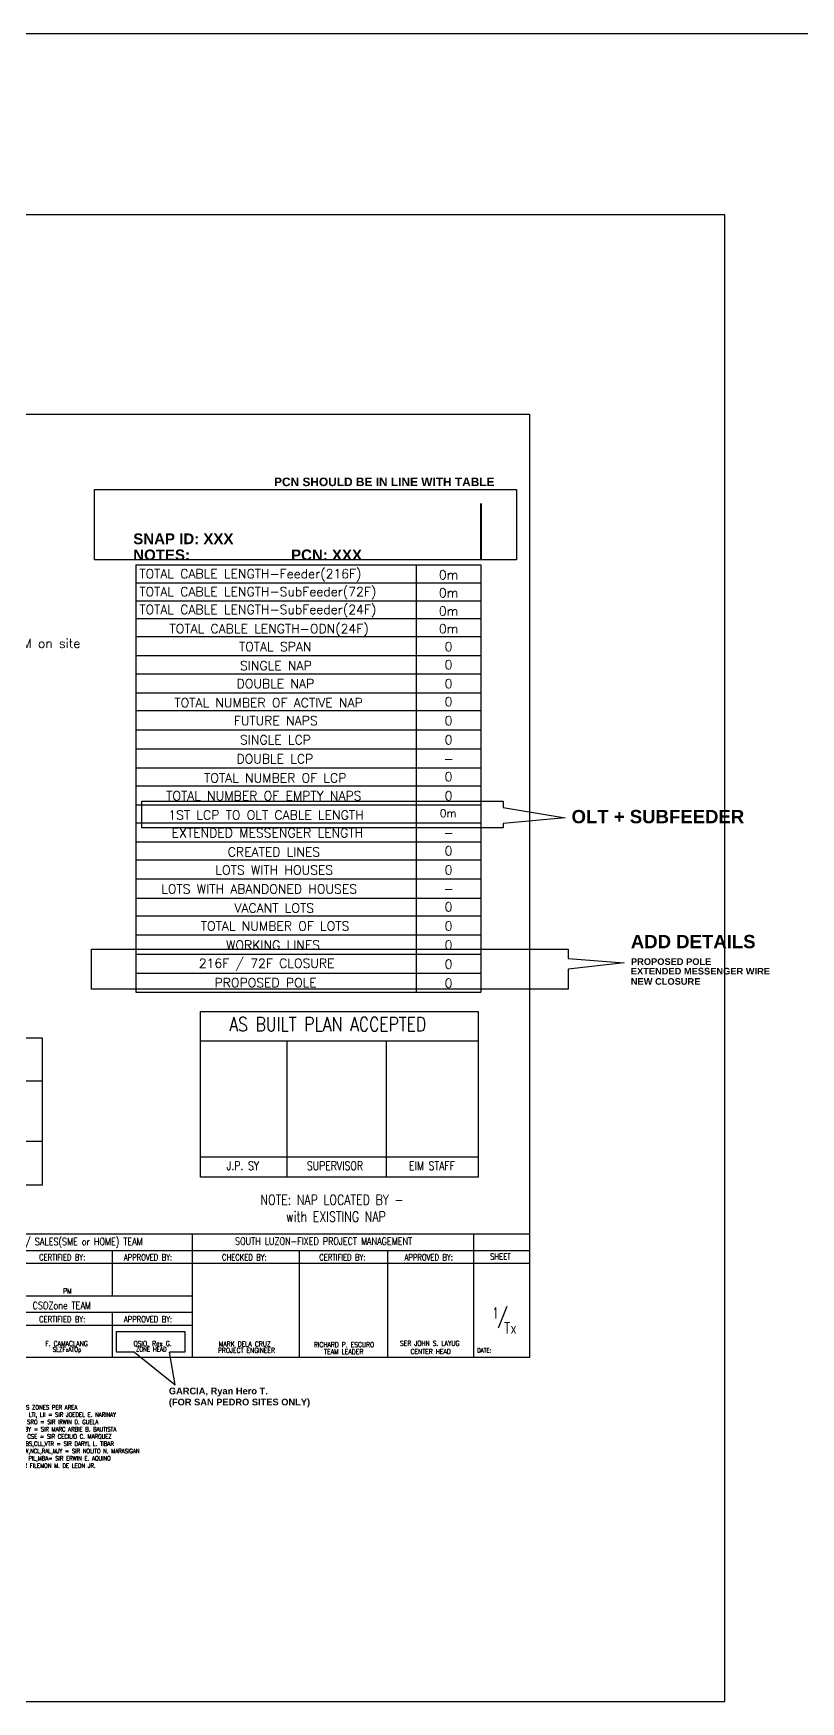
# Model space of a CAD drawing. Extents: x -663610 to -207124, y 70878 to 297551.
# Drawn here: x -261789 to -261192, y 83763 to 85059 of the extents above; entities that cross this region are included whole.
import ezdxf
from ezdxf.enums import TextEntityAlignment as Align

# ---------------------------------------------------------------- set-up
doc = ezdxf.new("R2010")
doc.units = 0
doc.header["$LTSCALE"] = 0.3
doc.layers.get('0').update_dxf_attribs({"linetype": 'CONTINUOUS'})
for name, color, linetype in [('BASEMAP', 7, 'CONTINUOUS'), ('NAP #', 3, 'CONTINUOUS'), ('NAP-F.core used', 1, 'CONTINUOUS'), ('NOTES', 2, 'CONTINUOUS'), ('PAGE (TOTAL)', 7, 'CONTINUOUS'), ('Per page (Grounding)', 7, 'CONTINUOUS'), ('Print', 7, 'CONTINUOUS')]:
    doc.layers.add(name, color=color, linetype=linetype)
doc.styles.add('ROMANS', font='ROMANS.SHX', dxfattribs={"width": 0.8, "height": 2})
doc.styles.add('WMF-Arial Unicode MS0', font='')
doc.styles.get('WMF-Arial Unicode MS0').set_extended_font_data('Arial Unicode MS', bold=True)

# ---------------------------------------------------------------- blocks, each defined once
blk = doc.blocks.new('A$C0CA50FC0')
at = {"layer": 'Per page (Grounding)', "color": 143, "ltscale": 2, "true_color": 0x7aafdf}
blk.add_lwpolyline([(2781.8, 1437.2), (3488.2, 1437.2), (3488.2, 661.2)], dxfattribs=at)
blk.add_lwpolyline([(145.1, 141.1), (3343, 141.1), (3343, 1296.1), (145.1, 1296.1)], close=True, dxfattribs=at)
blk = doc.blocks.new('A$C4B406A91')
at = {"layer": 'NAP-F.core used', "color": 152, "ltscale": 2, "true_color": 0x2776bb}
blk.add_lwpolyline([(0, 54.7), (328, 54.7), (328, 0), (0, 0)], close=True, dxfattribs=at)
at = {"layer": 'NAP-F.core used', "color": 1, "lineweight": 40, "ltscale": 2}
blk.add_lwpolyline([(300.2, 43.9), (300.2, 0)], dxfattribs=at)
at = {"layer": 'BASEMAP', "color": 152, "ltscale": 2, "true_color": 0x2776bb, "style": 'WMF-Arial Unicode MS0'}
blk.add_text('PCN SHOULD BE IN LINE WITH TABLE', height=6.613, dxfattribs=at).set_placement((139.5, 57.3))
blk = doc.blocks.new('A$C4A126A98')
at = {"layer": 'NAP #', "color": 152, "ltscale": 2, "true_color": 0x2776bb}
blk.add_lwpolyline([(280.9, 3.4), (280.9, 0), (0, 0), (0, 20.7), (280.9, 20.7), (280.9, 15.8), (329, 7.7), (280.9, 3.4)], dxfattribs=at)
at = {"color": 152, "lineweight": 0, "true_color": 0x2776bb, "style": 'WMF-Arial Unicode MS0'}
blk.add_text('OLT + SUBFEEDER', height=10.33, dxfattribs=at).set_placement((334, 3.5))
blk = doc.blocks.new('A$C69CB7BFA')
at = {"layer": 'NAP-F.core used', "color": 152, "ltscale": 2, "true_color": 0x2776bb}
for points in [[(370.6, 15.5), (370.6, 0), (0, 0), (0, 31), (370.6, 31), (370.6, 23.7)], [(370.6, 23.7), (414.1, 20.5), (370.6, 15.5)]]:
    blk.add_lwpolyline(points, dxfattribs=at)
at = {"color": 152, "lineweight": 0, "true_color": 0x2776bb, "style": 'WMF-Arial Unicode MS0'}
for s, height, p in [('ADD DETAILS', 10.33, (419.3, 31.8)), ('EXTENDED MESSENGER WIRE', 5.165, (419.3, 11.4)), ('PROPOSED POLE', 5.165, (419.4, 18.8)), ('NEW CLOSURE', 5.165, (419.3, 3.4))]:
    blk.add_text(s, height=height, dxfattribs=at).set_placement(p)
blk = doc.blocks.new('A$C62CA4DAC')
at = {"color": 152, "ltscale": 2, "true_color": 0x2776bb}
for points in [[(14.1, 44), (0, 44), (0, 60.1), (53.2, 60.1), (53.2, 44), (41.3, 44)], [(14.1, 44), (45.7, 18.7), (41.3, 44)]]:
    blk.add_lwpolyline(points, dxfattribs=at)
at = {"color": 152, "ltscale": 2, "true_color": 0x2776bb, "insert": (40.7, 16.5), "char_height": 5.165, "width": 249.309, "attachment_point": 1, "style": 'WMF-Arial Unicode MS0'}
blk.add_mtext('GARCIA, Ryan Hero T.^J(FOR SAN PEDRO SITES ONLY)', dxfattribs=at)
blk = doc.blocks.new('A$C0B2866FD')
at = {"layer": 'BASEMAP', "color": 152, "ltscale": 2, "true_color": 0x2776bb}
blk.add_lwpolyline([(15.3, 87.1), (52.2, 50.9), (42, 87.1), (61.4, 87.1), (61.4, 106.7), (0, 106.7), (0, 87.1), (15.3, 87.1)], dxfattribs=at)
at = {"layer": 'BASEMAP', "color": 152, "ltscale": 2, "true_color": 0x2776bb, "insert": (84.2, 48.7), "char_height": 3.395, "width": 191.103, "attachment_point": 2, "style": 'ROMANS'}
blk.add_mtext('FSS ZONES PER AREA\\PAREA 1 - BINAN, LTI, LII = SIR JOEDEL E. NARINAY\\PAREA 2 - SRO = SIR IRWIN D. GUELA\\PAREA 3 - LIS, CBY = SIR MARC ARBIE B. BAUTISTA\\PAREA 4 - CLA, CSE = SIR CECILIO C. MARQUEZ\\PAREA 5 - BAY,LBS,CLL,VTR = SIR DARYL L. TIBAR\\PAREA 6 - SPL,SPE,RZL,LIW,NCL,RAL,MJY = SIR NOLITO N. MARASIGAN\\PAREA 7 - SXL, PIL,MBA= SIR ERWIN E. AQUINO\\PSPR= SIR FILEMON M. DE LEON JR.', dxfattribs=at)

msp = doc.modelspace()

# ---------------------------------------------------------------- linework, layer by layer
at = {"ltscale": 0.3}
for p, q in [((-261658.9, 84276), (-261443.2, 84276)), ((-261591.9, 84276), (-261591.9, 84170.1)), ((-261514.5, 84170.1), (-261514.5, 84276)), ((-261658.9, 84186), (-261443.2, 84186)), ((-261665.5, 84126), (-261665.5, 84030)), ((-261665.5, 84126), (-261665.5, 84030)), ((-261446.8, 84126), (-261446.8, 84030)), ((-261446.8, 84126), (-261446.8, 84030)), ((-261863.8, 84113.2), (-261665.3, 84113.2)), ((-261727.6, 84113.2), (-261727.6, 84078)), ((-261665.5, 84113.2), (-261447, 84113.2)), ((-261582.3, 84113.2), (-261582.3, 84030)), ((-261513.5, 84113.2), (-261513.5, 84030)), ((-261446.8, 84113.2), (-261403.3, 84113.2)), ((-261863.8, 84103.3), (-261665.3, 84103.3)), ((-261665.5, 84103.3), (-261447, 84103.3)), ((-261446.8, 84103.3), (-261403.3, 84103.3)), ((-261727.6, 84065.2), (-261727.6, 84030))]:
    msp.add_line(p, q, dxfattribs=at)
msp.add_line((-261961.7, 84198.2), (-261781.8, 84198.2))
at = {"color": 0, "lineweight": 0, "ltscale": 0.3}
msp.add_lwpolyline([(-262450.3, 84762.8), (-261403.3, 84762.8), (-261403.3, 84126), (-262450.3, 84126)], close=True, dxfattribs=at)
for points in [[(-261709.3, 84645.9), (-261709.3, 84313.8)], [(-261709.3, 84645.9), (-261440.9, 84645.9)], [(-261491.4, 84645.9), (-261491.4, 84313.8)], [(-261440.9, 84645.9), (-261440.9, 84313.8)], [(-261709.3, 84631.9), (-261440.9, 84631.9)], [(-261709.3, 84618), (-261440.9, 84618)], [(-261709.3, 84604.1), (-261440.9, 84604.1)], [(-261709.3, 84590.1), (-261440.9, 84590.1)], [(-261709.3, 84575.3), (-261440.9, 84575.3)], [(-261709.3, 84561.3), (-261440.9, 84561.3)], [(-261709.3, 84546.5), (-261440.9, 84546.5)], [(-261709.3, 84532.6), (-261440.9, 84532.6)], [(-261709.3, 84517.8), (-261440.9, 84517.8)], [(-261709.3, 84502.9), (-261440.9, 84502.9)], [(-261709.3, 84488.1), (-261440.9, 84488.1)], [(-261709.3, 84474.2), (-261440.9, 84474.2)], [(-261709.3, 84459.4), (-261440.9, 84459.4)], [(-261709.3, 84445.4), (-261440.9, 84445.4)], [(-261709.3, 84430.6), (-261440.9, 84430.6)], [(-261709.3, 84416.7), (-261440.9, 84416.7)], [(-261709.3, 84401.8), (-261440.9, 84401.8)], [(-261709.3, 84387), (-261440.9, 84387)], [(-261709.3, 84373.1), (-261440.9, 84373.1)], [(-261709.3, 84358.3), (-261440.9, 84358.3)], [(-261709.3, 84343.4), (-261440.9, 84343.4)], [(-261709.3, 84328.6), (-261440.9, 84328.6)], [(-261709.3, 84313.8), (-261440.9, 84313.8)], [(-262379.1, 84244.9), (-261781.8, 84244.9)]]:
    msp.add_lwpolyline(points)
at = {"ltscale": 0.3}
for points in [[(-261658.9, 84298.9), (-261443.2, 84298.9), (-261443.2, 84170.1), (-261658.9, 84170.1)], [(-262450.3, 84126), (-261403.3, 84126), (-261403.3, 84030), (-262450.3, 84030)], [(-262450.3, 84126), (-261403.3, 84126), (-261403.3, 84030), (-262450.3, 84030)]]:
    msp.add_lwpolyline(points, close=True, dxfattribs=at)
msp.add_lwpolyline([(-261781.8, 84278), (-262379.1, 84278), (-262379.1, 84164.3), (-261781.8, 84164.3)], close=True)
for points in [[(-261863.8, 84078), (-261665.3, 84078)], [(-261863.8, 84065.2), (-261665.3, 84065.2)], [(-261863.8, 84055.2), (-261665.3, 84055.2)]]:
    msp.add_lwpolyline(points, dxfattribs=at)
at = {"layer": 'Print', "ltscale": 2}
msp.add_lwpolyline([(-262450.3, 84762.8), (-261403.3, 84762.8), (-261403.3, 84030), (-262450.3, 84030)], close=True, dxfattribs=at)

# ---------------------------------------------------------------- block references
at = {"layer": 'BASEMAP', "color": 152, "ltscale": 2, "true_color": 0x2776bb}
msp.add_blockref('A$C0CA50FC0', (-264594.4, 83621.6), dxfattribs=at)
at = {"layer": 'BASEMAP', "color": 3, "ltscale": 2}
msp.add_blockref('A$C62CA4DAC', (-261724.3, 83990.1), dxfattribs=at)
at = {"layer": 'NAP #', "color": 152, "ltscale": 2, "true_color": 0x2776bb}
for name, p in [('A$C4B406A91', (-261741.3, 84649.7)), ('A$C4A126A98', (-261704.5, 84441.6)), ('A$C69CB7BFA', (-261743.7, 84316.2))]:
    msp.add_blockref(name, p, dxfattribs=at)
at = {"layer": 'NOTES', "color": 6, "ltscale": 2}
msp.add_blockref('A$C0B2866FD', (-261861.3, 83944.3), dxfattribs=at)

# ---------------------------------------------------------------- texts
at = {"lineweight": 30, "style": 'WMF-Arial Unicode MS0'}
for s, height, p in [('SNAP ID: XXX', 8.368, (-261711.3, 84661.9)), ('PCN: XXX', 8.37, (-261588.6, 84649.4))]:
    msp.add_text(s, height=height, dxfattribs=at).set_placement(p)
at = {"lineweight": 0, "style": 'WMF-Arial Unicode MS0'}
msp.add_text('NOTES:', height=8.37, dxfattribs=at).set_placement((-261711.3, 84649.4))
at = {"style": 'ROMANS'}
for s, height, p in [('TOTAL CABLE LENGTH-Feeder(216F)', 7.074, (-261706.6, 84635.4)), ('TOTAL CABLE LENGTH-SubFeeder(72F)', 7.074, (-261706.6, 84621.5)), ('TOTAL CABLE LENGTH-SubFeeder(24F)', 7.074, (-261706.6, 84607.6)), ('TOTAL CABLE LENGTH-ODN(24F)', 7.074, (-261683.1, 84592.7)), ('TOTAL SPAN', 7.07, (-261629.1, 84578.8)), ('SINGLE NAP', 7.07, (-261628.3, 84564)), ('DOUBLE NAP', 7.07, (-261630.9, 84550)), ('TOTAL NUMBER OF ACTIVE NAP', 7.074, (-261679.3, 84535.2)), ('FUTURE NAPS', 7.074, (-261633.1, 84521.3)), ('SINGLE LCP', 7.07, (-261628.3, 84506.4)), ('DOUBLE LCP', 7.07, (-261631, 84491.6)), ('TOTAL NUMBER OF LCP', 7.074, (-261656.2, 84476.8)), ('TOTAL NUMBER OF EMPTY NAPS', 7.074, (-261685.7, 84462.9)), ('1ST LCP TO OLT CABLE LENGTH', 7.074, (-261684, 84448)), ('EXTENDED MESSENGER LENGTH', 7.074, (-261681.4, 84434.1)), ('CREATED LINES', 7.074, (-261637.8, 84419.3)), ('LOTS WITH HOUSES', 7.074, (-261647.4, 84405.3)), ('LOTS WITH ABANDONED HOUSES', 7.074, (-261689.5, 84390.5)), ('VACANT LOTS', 7.074, (-261632.6, 84375.7)), ('TOTAL NUMBER OF LOTS', 7.074, (-261658.8, 84361.7)), ('WORKING LINES', 7.074, (-261639.1, 84346.9)), ('216F / 72F CLOSURE', 7.074, (-261660.3, 84332.8)), ('PROPOSED POLE', 7.074, (-261648.1, 84317.7))]:
    msp.add_text(s, height=height, dxfattribs=at).set_placement(p)
for s, height, p in [('0m', 7.07, (-261466.1, 84634.6)), ('0m', 7.07, (-261466.1, 84620.6)), ('0m', 7.07, (-261466.1, 84606.4)), ('0m', 7.07, (-261466.1, 84592.7)), ('-Subject for validation of need by Build PM on site', 7.074, (-261878.2, 84581.3)), ('0', 7.07, (-261466.1, 84578.8)), ('0', 7.07, (-261466.1, 84564.8)), ('0', 7.07, (-261466.1, 84550)), ('0', 7.07, (-261466.1, 84536.1)), ('0', 7.07, (-261466.1, 84521.3)), ('0', 7.07, (-261466.1, 84506.4)), ('-', 7.07, (-261466.1, 84491.6)), ('0', 7.07, (-261466.1, 84477.7)), ('0', 7.07, (-261466.1, 84462.9)), ('0m', 6, (-261466.4, 84449.9)), ('-', 7.07, (-261466.1, 84434.1)), ('0', 7.07, (-261466.1, 84420.1)), ('0', 7.07, (-261466.1, 84405.3)), ('-', 7.07, (-261466.1, 84390.5)), ('0', 7.07, (-261466.1, 84376.6)), ('0', 7.07, (-261466.1, 84361.7)), ('0', 7.07, (-261466.1, 84346.9)), ('0', 7.07, (-261466.1, 84332.1)), ('0', 7.07, (-261466.1, 84317.3))]:
    msp.add_text(s, height=height, dxfattribs=at).set_placement(p, align=Align.CENTER)
at = {"lineweight": 9, "style": 'ROMANS', "width": 0.8}
msp.add_text('1', height=8.45, dxfattribs=at).set_placement((-261426.7, 84064.6), align=Align.MIDDLE_RIGHT)
at = {"attachment_point": 1, "style": 'ROMANS'}
for s, insert, char_height, width in [('AS BUILT PLAN ACCEPTED', (-261636.6, 84294.5), 11.048, 413.227), ('J.P. SY', (-261638.6, 84182.3), 6.63, 124.832), ('SUPERVISOR', (-261576.3, 84182.3), 6.63, 124.832), ('EIM STAFF', (-261496.9, 84182.3), 6.63, 124.832), ('SHEET', (-261433.8, 84110.9), 4.85, 79.541), ('DATE:', (-261443.8, 84037.3), 3.38, 63.633)]:
    msp.add_mtext(s, dxfattribs=dict(at, insert=insert, char_height=char_height, width=width))
at = {"color": 1, "lineweight": 30, "ltscale": 2, "insert": (-261663.5, 84156.5), "char_height": 7.86, "width": 229.435, "attachment_point": 1, "style": 'ROMANS'}
msp.add_mtext('\\pi51.08948;NOTE: NAP LOCATED BY -\\P\\pi71.00127;with EXISTING NAP', dxfattribs=at)
at = {"lineweight": 9, "attachment_point": 1, "style": 'ROMANS'}
for s, insert, char_height, width in [('REGIONAL BICS / SALES(SME or HOME) TEAM', (-261844.1, 84122.9), 5.701, 213.23), ('\\pi28.97301;SOUTH LUZON-FIXED PROJECT MANAGEMENT', (-261661.1, 84123.2), 5.701, 213.23), ('CERTIFIED BY:', (-261784.5, 84110.3), 4.851, 79.524), ('APPROVED BY:', (-261718.6, 84110.3), 4.851, 79.524), ('\\pi20.63364;CHECKED BY:', (-261662.9, 84110.3), 4.851, 79.524), ('\\pi19.98679;CERTIFIED BY:', (-261586.6, 84110.3), 4.851, 79.524), ('\\pi18.87789;APPROVED BY:', (-261519.2, 84110.3), 4.851, 79.524), ('PM', (-261765.8, 84083.7), 3.88, 63.633), ('CSOZone TEAM ', (-261789.5, 84073.3), 5.701, 213.23), ('/', (-261428.4, 84067.6), 11, 206.807), ('CERTIFIED BY:', (-261784.5, 84062.2), 4.851, 79.524), ('APPROVED BY:', (-261718.6, 84062.2), 4.851, 79.524), ('\\pi-11.64588,l15.52784,t15.52784;F. CAMACLANG', (-261783.6, 84042.8), 3.882, 63.633), ('\\pi-11.64588,l15.52784,t15.52784;OSIO, Rex G.', (-261715, 84042.8), 3.882, 63.633), ('MARK DELA CRUZ', (-261644.7, 84042.4), 3.843, 62.997), ('RICHARD P. ESCURO', (-261570.8, 84041.9), 3.843, 62.997), ('\\pi9.8074;SER JOHN S. LAYUG\\P\\pi18.00609;CENTER HEAD', (-261513.7, 84043), 3.843, 67.197), ('SLZFxATOp', (-261773.9, 84038), 3.49, 57.27), ('  ZONE HEAD', (-261713.4, 84038.2), 3.494, 57.27), ('\\pi9.46426;PROJECT ENGINEER', (-261654.9, 84037.5), 3.843, 62.997), ('\\pi16.19891;TEAM LEADER', (-261579.1, 84036.4), 3.843, 62.997)]:
    msp.add_mtext(s, dxfattribs=dict(at, insert=insert, char_height=char_height, width=width))
at = {"layer": 'PAGE (TOTAL)', "lineweight": 9, "insert": (-261422.8, 84057.1), "char_height": 8.45, "width": 12.219, "attachment_point": 1, "style": 'ROMANS'}
msp.add_mtext('Tx', dxfattribs=at)

doc.saveas('drawing.dxf')
